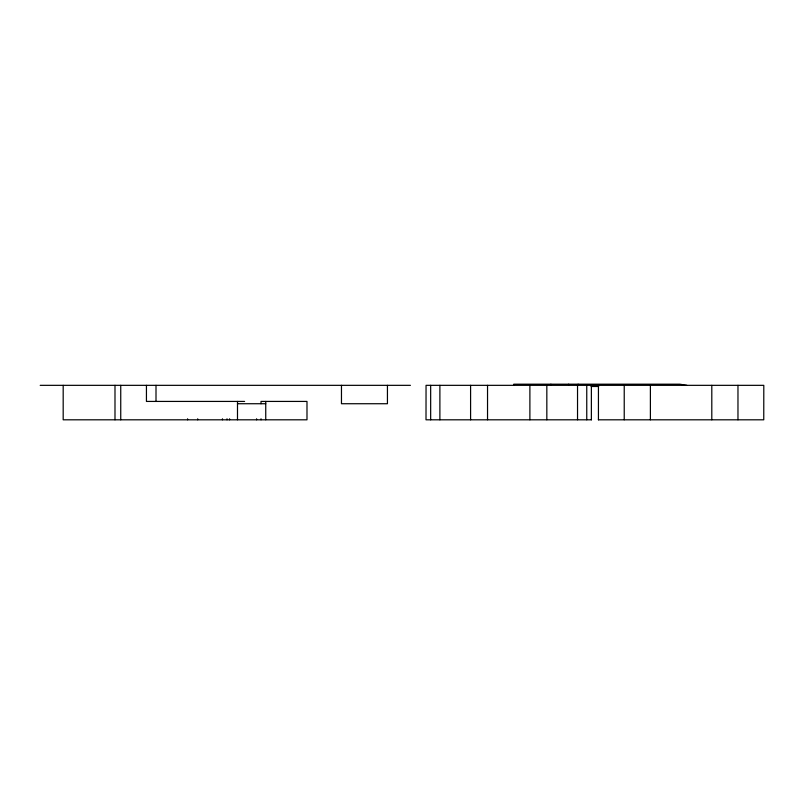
<?xml version="1.0" encoding="UTF-8"?>
<svg xmlns="http://www.w3.org/2000/svg" width="804" height="804" viewBox="0 0 804 804"><rect width="100%" height="100%" fill="white"/><g stroke="black" fill="none" stroke-linecap="round" stroke-linejoin="round"><path stroke-width="1.21" d="M40.2 385.337L410.422 385.337M591.121 386.483L598.668 386.483M244.607 401.427L146.439 401.427L146.439 385.337M237.492 403.729L265.742 403.729M591.412 419.809L426.009 419.809L426.05 385.337L763.8 385.337L763.76 419.809L598.397 419.809M686.867 385.337L679.812 384.191L513.776 384.191L513.776 385.337M737.971 385.337L737.971 419.809M711.801 385.337L711.801 419.809M650.396 385.337L650.396 419.809M624.226 385.337L624.226 419.809M598.437 385.337L598.437 419.809M591.372 385.337L591.372 419.809M586.759 385.337L586.759 419.809M578.146 384.191L578.146 384.764M577.533 385.337L577.533 419.809M568.699 384.191L568.699 384.764M550.901 384.191L550.901 384.764M546.831 385.337L546.831 419.809M529.886 385.337L529.886 419.809M487.536 385.337L487.536 419.809M470.591 385.337L470.591 419.809M439.888 385.337L439.888 419.809M430.663 385.337L430.663 419.809M387.438 385.337L387.438 403.729L341.469 403.729L341.469 385.337M265.742 401.427L265.742 419.809M261.019 403.729L261.019 401.427L306.987 401.427L306.987 419.809L63.184 419.809L63.184 385.337M261.019 418.804L261.049 419.809M256.577 418.804L256.577 419.809M237.492 401.427L237.492 419.809M229.572 418.804L229.572 419.809M227.009 418.804L227.009 419.809M222.467 418.804L222.467 419.809M197.694 418.804L197.694 419.809M187.583 418.804L187.583 419.809M156.006 385.337L156.006 401.427M120.741 385.337L120.741 419.809M114.992 385.337L114.992 419.809"/></g></svg>
